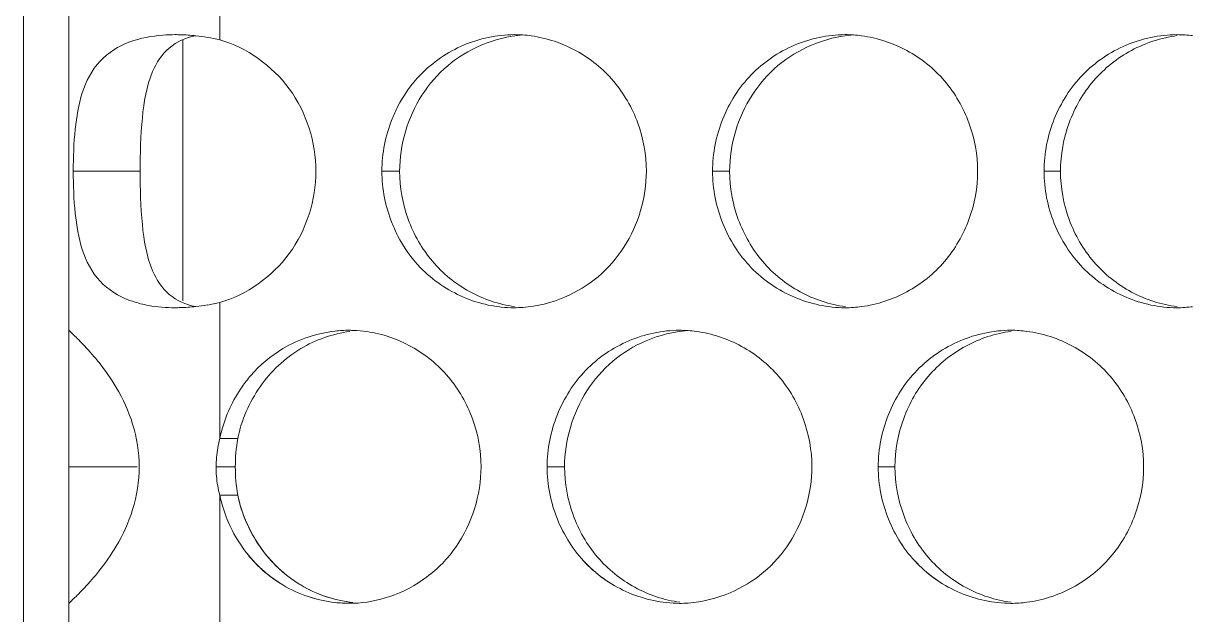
# Model space of a CAD drawing. Header units: millimetres. Extents: x 1177 to 4147, y 93 to 2194.
# Drawn here: x 1597.49 to 1623.17, y 1810.51 to 1823.5 of the extents above; entities that cross this region are included whole.
import ezdxf

# ---------------------------------------------------------------- set-up
doc = ezdxf.new("R2010")
doc.units = ezdxf.units.MM
doc.header["$LTSCALE"] = 0.1
doc.layers.get('0').update_dxf_attribs({"lineweight": 13})
doc.layers.add('标注', color=251, linetype='Continuous', lineweight=9)

msp = doc.modelspace()

# ---------------------------------------------------------------- linework, layer by layer
for p, q in [((1597.49, 1344.895), (1597.49, 1918.895)), ((1598.49, 1647.885), (1598.49, 1875.712)), ((1601.804, 1823.142), (1601.804, 1826.178)), ((1601.804, 1823.143), (1601.804, 1826.129)), ((1601.804, 1814.38), (1601.804, 1817.368)), ((1601.804, 1814.381), (1601.804, 1817.368)), ((1601.804, 1810.152), (1601.804, 1813.139)), ((1601.804, 1810.152), (1601.804, 1813.139))]:
    msp.add_line(p, q)
at = {"layer": '标注'}
for p, q in [((1598.49, 1816.76), (1598.49, 1823.751)), ((1600.99, 1823.143), (1600.99, 1817.409)), ((1600.054, 1820.255), (1598.586, 1820.255)), ((1605.754, 1820.255), (1605.365, 1820.255)), ((1605.754, 1820.255), (1605.365, 1820.255)), ((1613.002, 1820.255), (1612.627, 1820.255)), ((1620.268, 1820.255), (1619.907, 1820.255)), ((1598.49, 1816.76), (1598.49, 1810.76)), ((1602.199, 1814.381), (1601.804, 1814.381)), ((1602.199, 1814.381), (1601.804, 1814.381)), ((1599.99, 1813.76), (1598.49, 1813.76)), ((1599.99, 1813.76), (1598.49, 1813.76)), ((1602.145, 1813.76), (1601.723, 1813.76)), ((1602.145, 1813.76), (1601.723, 1813.76)), ((1609.376, 1813.76), (1608.994, 1813.76)), ((1609.376, 1813.76), (1608.994, 1813.76)), ((1616.633, 1813.76), (1616.265, 1813.76)), ((1616.633, 1813.76), (1616.265, 1813.76)), ((1602.199, 1813.139), (1601.804, 1813.139)), ((1602.199, 1813.139), (1601.804, 1813.139)), ((1598.49, 1803.77), (1598.49, 1810.76))]:
    msp.add_line(p, q, dxfattribs=at)
for centre, radius, start, end in [((1600.787, 1818.688), 4.569, 80.5968, 83.849), ((1600.764, 1818.547), 4.712, 77.2525, 80.6025), ((1608.267, 1820.565), 2.69, 85.8545, 89.9907), ((1608.267, 1820.565), 2.69, 85.8545, 89.9907), ((1608.263, 1820.502), 2.754, 82.091, 85.8551), ((1608.263, 1820.502), 2.754, 82.091, 85.8551), ((1615.536, 1820.554), 2.702, 86.0214, 89.9914), ((1615.532, 1820.492), 2.763, 82.4057, 86.0221), ((1622.823, 1820.542), 2.713, 86.1865, 89.9921), ((1622.819, 1820.483), 2.773, 82.7173, 86.1871), ((1600.787, 1821.823), 4.569, 276.151, 279.4032), ((1600.764, 1821.964), 4.712, 279.3975, 282.7475), ((1608.267, 1819.945), 2.69, 270.0093, 274.1455), ((1608.267, 1819.945), 2.69, 270.0093, 274.1455), ((1615.536, 1819.957), 2.702, 270.0086, 273.9786), ((1615.532, 1820.019), 2.763, 273.9779, 277.5943), ((1622.823, 1819.968), 2.713, 270.0079, 273.8135), ((1622.819, 1820.028), 2.773, 273.8129, 277.2827), ((1604.65, 1813.958), 2.802, 90.0177, 96.4449), ((1604.65, 1813.958), 2.802, 90.0177, 96.4449), ((1604.649, 1814.012), 2.747, 88.1301, 90.0018), ((1604.649, 1814.012), 2.747, 88.1301, 90.0018), ((1604.651, 1814.058), 2.702, 81.8471, 88.1347), ((1604.651, 1814.058), 2.702, 81.8471, 88.1347), ((1611.9, 1814.064), 2.696, 85.9382, 89.991), ((1611.9, 1814.064), 2.696, 85.9382, 89.991), ((1611.895, 1814.002), 2.759, 82.2487, 85.9388), ((1611.895, 1814.002), 2.759, 82.2487, 85.9388), ((1619.177, 1814.053), 2.708, 86.1042, 89.9918), ((1619.177, 1814.053), 2.708, 86.1042, 89.9918), ((1619.173, 1813.992), 2.768, 82.5618, 86.1048), ((1619.173, 1813.992), 2.768, 82.5618, 86.1048), ((1604.167, 1813.757), 2.444, 165.1989, 175.0623), ((1604.167, 1813.757), 2.444, 165.1989, 175.0623), ((1604.723, 1813.784), 2.979, 165.4586, 168.4449), ((1604.723, 1813.784), 2.979, 165.4586, 168.4449), ((1605.733, 1813.761), 3.588, 170.0517, 180.0201), ((1605.733, 1813.761), 3.588, 170.0517, 180.0201), ((1604.141, 1813.76), 2.418, 175.0848, 179.9974), ((1604.141, 1813.76), 2.418, 175.0848, 179.9974), ((1604.15, 1813.761), 2.428, 180.0174, 189.8517), ((1604.15, 1813.761), 2.428, 180.0174, 189.8517), ((1605.733, 1813.759), 3.588, 179.9799, 189.9483), ((1605.733, 1813.759), 3.588, 179.9799, 189.9483), ((1604.173, 1813.765), 2.451, 189.8577, 194.7995), ((1604.173, 1813.765), 2.451, 189.8577, 194.7995), ((1604.723, 1813.736), 2.979, 191.5551, 194.5414), ((1604.723, 1813.736), 2.979, 191.5551, 194.5414), ((1604.65, 1813.563), 2.802, 263.5551, 269.9823), ((1604.65, 1813.563), 2.802, 263.5551, 269.9823), ((1604.649, 1813.508), 2.747, 269.9982, 271.8699), ((1604.649, 1813.508), 2.747, 269.9982, 271.8699), ((1611.9, 1813.456), 2.696, 270.009, 274.0618), ((1611.9, 1813.456), 2.696, 270.009, 274.0618), ((1619.177, 1813.468), 2.708, 270.0082, 273.8958), ((1619.177, 1813.468), 2.708, 270.0082, 273.8958), ((1619.173, 1813.528), 2.768, 273.8952, 277.4382), ((1619.173, 1813.528), 2.768, 273.8952, 277.4382)]:
    msp.add_arc(centre, radius, start, end, dxfattribs=at)
msp.add_spline([(2027.49, 1819.182), (1864.296, 1806.369), (1766.772, 1737.15), (1658.757, 1615.796), (1597.49, 1595.163)], degree=3, dxfattribs=at)
for points, knots in [([(1599.826, 1823.094), (1599.583, 1823.004), (1599.114, 1822.717), (1598.865, 1822.229), (1598.783, 1821.975)], [0, 0, 0, 0, 0.492021, 1, 1, 1, 1]), ([(1600.826, 1823.255), (1600.735, 1823.255), (1600.397, 1823.243), (1600.058, 1823.18), (1599.826, 1823.094)], [0, 0, 0, 0, 0.267795, 1, 1, 1, 1]), ([(1601.27, 1823.231), (1601.061, 1823.193), (1600.65, 1823.011), (1600.412, 1822.638), (1600.329, 1822.445)], [0, 0, 0, 0, 0.503158, 1, 1, 1, 1]), ([(1601.276, 1823.23), (1601.163, 1823.243), (1601.013, 1823.253), (1600.863, 1823.255), (1600.826, 1823.255)], [0, 0, 0, 0, 0.755047, 1, 1, 1, 1]), ([(1603.915, 1820.255), (1603.915, 1820.89), (1603.512, 1822.182), (1602.401, 1822.968), (1601.804, 1823.143)], [0, 0, 0, 0, 0.504977, 1, 1, 1, 1]), ([(1611.173, 1820.255), (1611.173, 1820.613), (1611.042, 1821.331), (1610.504, 1822.275), (1609.667, 1822.954), (1608.987, 1823.181), (1608.642, 1823.229)], [0, 0, 0, 0, 0.253482, 0.504988, 0.753424, 1, 1, 1, 1]), ([(1611.173, 1820.255), (1611.173, 1820.613), (1611.042, 1821.331), (1610.504, 1822.275), (1609.667, 1822.954), (1608.987, 1823.181), (1608.642, 1823.229)], [0, 0, 0, 0, 0.253482, 0.504988, 0.753424, 1, 1, 1, 1]), ([(1618.449, 1820.255), (1618.449, 1820.615), (1618.316, 1821.335), (1617.773, 1822.281), (1616.929, 1822.96), (1616.244, 1823.185), (1615.897, 1823.231)], [0, 0, 0, 0, 0.253244, 0.50463, 0.753161, 1, 1, 1, 1]), ([(1622.832, 1823.233), (1622.484, 1823.188), (1621.796, 1822.965), (1620.947, 1822.287), (1620.401, 1821.339), (1620.268, 1820.616), (1620.268, 1820.255)], [0, 0, 0, 0, 0.246854, 0.49534, 0.746704, 1, 1, 1, 1]), ([(1607.544, 1823.024), (1607.281, 1822.911), (1606.782, 1822.605), (1606.016, 1821.726), (1605.754, 1820.835), (1605.754, 1820.255)], [0, 0, 0, 0, 0.248013, 0.497923, 1, 1, 1, 1]), ([(1607.544, 1823.024), (1607.281, 1822.911), (1606.782, 1822.605), (1606.016, 1821.726), (1605.754, 1820.835), (1605.754, 1820.255)], [0, 0, 0, 0, 0.248013, 0.497923, 1, 1, 1, 1]), ([(1614.797, 1823.024), (1614.533, 1822.911), (1614.033, 1822.606), (1613.266, 1821.727), (1613.002, 1820.835), (1613.002, 1820.255)], [0, 0, 0, 0, 0.248254, 0.498229, 1, 1, 1, 1]), ([(1600.329, 1822.445), (1600.192, 1822.125), (1600.075, 1821.381), (1600.054, 1820.646), (1600.054, 1820.255)], [0, 0, 0, 0, 0.47064, 1, 1, 1, 1]), ([(1606.214, 1822.376), (1606.013, 1822.168), (1605.785, 1821.845), (1605.625, 1821.493), (1605.589, 1821.403)], [0, 0, 0, 0, 0.747989, 1, 1, 1, 1]), ([(1606.214, 1822.376), (1606.013, 1822.168), (1605.785, 1821.845), (1605.625, 1821.493), (1605.589, 1821.403)], [0, 0, 0, 0, 0.747989, 1, 1, 1, 1]), ([(1598.783, 1821.975), (1598.701, 1821.718), (1598.607, 1821.142), (1598.586, 1820.564), (1598.586, 1820.255)], [0, 0, 0, 0, 0.466285, 1, 1, 1, 1]), ([(1598.586, 1820.255), (1598.586, 1819.947), (1598.607, 1819.369), (1598.701, 1818.793), (1598.783, 1818.536)], [0, 0, 0, 0, 0.533715, 1, 1, 1, 1]), ([(1600.054, 1820.255), (1600.054, 1819.864), (1600.075, 1819.129), (1600.192, 1818.385), (1600.329, 1818.066)], [0, 0, 0, 0, 0.52936, 1, 1, 1, 1]), ([(1601.804, 1817.368), (1602.401, 1817.543), (1603.512, 1818.329), (1603.915, 1819.621), (1603.915, 1820.255)], [0, 0, 0, 0, 0.495023, 1, 1, 1, 1]), ([(1605.754, 1820.255), (1605.754, 1819.897), (1605.885, 1819.18), (1606.42, 1818.237), (1607.254, 1817.557), (1607.933, 1817.329), (1608.277, 1817.281)], [0, 0, 0, 0, 0.253771, 0.505372, 0.753666, 1, 1, 1, 1]), ([(1605.754, 1820.255), (1605.754, 1819.897), (1605.885, 1819.18), (1606.42, 1818.237), (1607.254, 1817.557), (1607.933, 1817.329), (1608.277, 1817.281)], [0, 0, 0, 0, 0.253771, 0.505372, 0.753666, 1, 1, 1, 1]), ([(1609.378, 1817.487), (1609.642, 1817.6), (1610.142, 1817.906), (1610.909, 1818.784), (1611.173, 1819.676), (1611.173, 1820.255)], [0, 0, 0, 0, 0.248275, 0.498285, 1, 1, 1, 1]), ([(1609.378, 1817.487), (1609.642, 1817.6), (1610.142, 1817.906), (1610.909, 1818.784), (1611.173, 1819.676), (1611.173, 1820.255)], [0, 0, 0, 0, 0.248275, 0.498285, 1, 1, 1, 1]), ([(1613.002, 1820.255), (1613.002, 1819.896), (1613.134, 1819.176), (1613.675, 1818.23), (1614.516, 1817.551), (1615.2, 1817.326), (1615.546, 1817.28)], [0, 0, 0, 0, 0.253529, 0.50501, 0.753401, 1, 1, 1, 1]), ([(1615.897, 1817.279), (1616.244, 1817.326), (1616.929, 1817.551), (1617.773, 1818.23), (1618.316, 1819.175), (1618.449, 1819.896), (1618.449, 1820.255)], [0, 0, 0, 0, 0.246839, 0.49537, 0.746756, 1, 1, 1, 1]), ([(1620.268, 1820.255), (1620.268, 1819.895), (1620.401, 1819.172), (1620.947, 1818.224), (1621.796, 1817.545), (1622.484, 1817.322), (1622.832, 1817.278)], [0, 0, 0, 0, 0.253296, 0.50466, 0.753146, 1, 1, 1, 1]), ([(1605.589, 1819.108), (1605.625, 1819.018), (1605.785, 1818.665), (1606.013, 1818.343), (1606.214, 1818.135)], [0, 0, 0, 0, 0.252011, 1, 1, 1, 1]), ([(1605.589, 1819.108), (1605.625, 1819.018), (1605.785, 1818.665), (1606.013, 1818.343), (1606.214, 1818.135)], [0, 0, 0, 0, 0.252011, 1, 1, 1, 1]), ([(1598.783, 1818.536), (1598.865, 1818.282), (1599.114, 1817.794), (1599.583, 1817.507), (1599.826, 1817.417)], [0, 0, 0, 0, 0.507979, 1, 1, 1, 1]), ([(1600.329, 1818.066), (1600.412, 1817.873), (1600.65, 1817.5), (1601.061, 1817.318), (1601.27, 1817.28)], [0, 0, 0, 0, 0.496842, 1, 1, 1, 1]), ([(1600.063, 1817.344), (1600.122, 1817.329), (1600.373, 1817.275), (1600.631, 1817.256), (1600.826, 1817.256)], [0, 0, 0, 0, 0.237726, 1, 1, 1, 1]), ([(1600.826, 1817.256), (1600.863, 1817.256), (1601.013, 1817.258), (1601.163, 1817.268), (1601.276, 1817.28)], [0, 0, 0, 0, 0.244953, 1, 1, 1, 1]), ([(1599.529, 1815.504), (1599.415, 1815.697), (1599.231, 1815.958), (1598.975, 1816.261), (1598.816, 1816.435), (1598.684, 1816.57), (1598.593, 1816.658), (1598.54, 1816.71), (1598.513, 1816.735), (1598.501, 1816.751), (1598.49, 1816.757), (1598.49, 1816.76)], [0, 0, 0, 0, 0.411334, 0.583273, 0.72846, 0.84462, 0.929419, 0.959592, 0.981476, 0.994971, 1, 1, 1, 1]), ([(1599.529, 1815.504), (1599.415, 1815.697), (1599.231, 1815.958), (1598.975, 1816.261), (1598.816, 1816.435), (1598.684, 1816.57), (1598.593, 1816.658), (1598.54, 1816.71), (1598.513, 1816.735), (1598.501, 1816.751), (1598.49, 1816.757), (1598.49, 1816.76)], [0, 0, 0, 0, 0.411334, 0.583273, 0.72846, 0.84462, 0.929419, 0.959592, 0.981476, 0.994971, 1, 1, 1, 1]), ([(1607.542, 1813.76), (1607.542, 1814.116), (1607.413, 1814.831), (1606.879, 1815.771), (1606.051, 1816.45), (1605.377, 1816.683), (1605.034, 1816.732)], [0, 0, 0, 0, 0.253589, 0.505104, 0.753724, 1, 1, 1, 1]), ([(1607.542, 1813.76), (1607.542, 1814.116), (1607.413, 1814.831), (1606.879, 1815.771), (1606.051, 1816.45), (1605.377, 1816.683), (1605.034, 1816.732)], [0, 0, 0, 0, 0.253589, 0.505104, 0.753724, 1, 1, 1, 1]), ([(1614.809, 1813.76), (1614.809, 1814.119), (1614.677, 1814.838), (1614.136, 1815.783), (1613.296, 1816.462), (1612.613, 1816.688), (1612.267, 1816.735)], [0, 0, 0, 0, 0.253362, 0.504807, 0.753291, 1, 1, 1, 1]), ([(1614.809, 1813.76), (1614.809, 1814.119), (1614.677, 1814.838), (1614.136, 1815.783), (1613.296, 1816.462), (1612.613, 1816.688), (1612.267, 1816.735)], [0, 0, 0, 0, 0.253362, 0.504807, 0.753291, 1, 1, 1, 1]), ([(1619.187, 1816.737), (1618.839, 1816.691), (1618.154, 1816.467), (1617.309, 1815.788), (1616.766, 1814.842), (1616.633, 1814.12), (1616.633, 1813.76)], [0, 0, 0, 0, 0.246727, 0.495166, 0.746588, 1, 1, 1, 1]), ([(1619.187, 1816.737), (1618.839, 1816.691), (1618.154, 1816.467), (1617.309, 1815.788), (1616.766, 1814.842), (1616.633, 1814.12), (1616.633, 1813.76)], [0, 0, 0, 0, 0.246727, 0.495166, 0.746588, 1, 1, 1, 1]), ([(1622.094, 1813.76), (1622.094, 1814.12), (1621.96, 1814.842), (1621.415, 1815.789), (1620.567, 1816.468), (1619.88, 1816.692), (1619.532, 1816.737)], [0, 0, 0, 0, 0.253127, 0.504455, 0.753033, 1, 1, 1, 1]), ([(1622.094, 1813.76), (1622.094, 1814.12), (1621.96, 1814.842), (1621.415, 1815.789), (1620.567, 1816.468), (1619.88, 1816.692), (1619.532, 1816.737)], [0, 0, 0, 0, 0.253127, 0.504455, 0.753033, 1, 1, 1, 1]), ([(1603.581, 1816.356), (1603.231, 1816.148), (1602.616, 1815.564), (1602.282, 1814.786), (1602.199, 1814.381)], [0, 0, 0, 0, 0.496153, 1, 1, 1, 1]), ([(1603.581, 1816.356), (1603.231, 1816.148), (1602.616, 1815.564), (1602.282, 1814.786), (1602.199, 1814.381)], [0, 0, 0, 0, 0.496153, 1, 1, 1, 1]), ([(1603.188, 1816.356), (1602.924, 1816.2), (1602.605, 1815.928), (1602.353, 1815.604), (1602.294, 1815.52)], [0, 0, 0, 0, 0.747671, 1, 1, 1, 1]), ([(1603.188, 1816.356), (1602.924, 1816.2), (1602.605, 1815.928), (1602.353, 1815.604), (1602.294, 1815.52)], [0, 0, 0, 0, 0.747671, 1, 1, 1, 1]), ([(1611.168, 1816.529), (1610.905, 1816.416), (1610.405, 1816.11), (1609.639, 1815.231), (1609.376, 1814.339), (1609.376, 1813.76)], [0, 0, 0, 0, 0.248135, 0.498077, 1, 1, 1, 1]), ([(1611.168, 1816.529), (1610.905, 1816.416), (1610.405, 1816.11), (1609.639, 1815.231), (1609.376, 1814.339), (1609.376, 1813.76)], [0, 0, 0, 0, 0.248135, 0.498077, 1, 1, 1, 1]), ([(1600.034, 1813.76), (1600.034, 1814.077), (1599.936, 1814.691), (1599.678, 1815.251), (1599.529, 1815.504)], [0, 0, 0, 0, 0.519273, 1, 1, 1, 1]), ([(1600.034, 1813.76), (1600.034, 1814.077), (1599.936, 1814.691), (1599.678, 1815.251), (1599.529, 1815.504)], [0, 0, 0, 0, 0.519273, 1, 1, 1, 1]), ([(1599.529, 1812.017), (1599.678, 1812.269), (1599.936, 1812.829), (1600.034, 1813.443), (1600.034, 1813.76)], [0, 0, 0, 0, 0.480727, 1, 1, 1, 1]), ([(1599.529, 1812.017), (1599.678, 1812.269), (1599.936, 1812.829), (1600.034, 1813.443), (1600.034, 1813.76)], [0, 0, 0, 0, 0.480727, 1, 1, 1, 1]), ([(1605.535, 1810.909), (1605.824, 1811.007), (1606.377, 1811.298), (1607.244, 1812.189), (1607.542, 1813.144), (1607.542, 1813.76)], [0, 0, 0, 0, 0.248219, 0.498355, 1, 1, 1, 1]), ([(1605.535, 1810.909), (1605.824, 1811.007), (1606.377, 1811.298), (1607.244, 1812.189), (1607.542, 1813.144), (1607.542, 1813.76)], [0, 0, 0, 0, 0.248219, 0.498355, 1, 1, 1, 1]), ([(1609.376, 1813.76), (1609.376, 1813.402), (1609.507, 1812.683), (1610.045, 1811.738), (1610.883, 1811.059), (1611.564, 1810.832), (1611.909, 1810.785)], [0, 0, 0, 0, 0.253649, 0.50519, 0.753532, 1, 1, 1, 1]), ([(1609.376, 1813.76), (1609.376, 1813.402), (1609.507, 1812.683), (1610.045, 1811.738), (1610.883, 1811.059), (1611.564, 1810.832), (1611.909, 1810.785)], [0, 0, 0, 0, 0.253649, 0.50519, 0.753532, 1, 1, 1, 1]), ([(1613.012, 1810.992), (1613.275, 1811.105), (1613.776, 1811.41), (1614.545, 1812.289), (1614.809, 1813.181), (1614.809, 1813.76)], [0, 0, 0, 0, 0.248395, 0.498438, 1, 1, 1, 1]), ([(1613.012, 1810.992), (1613.275, 1811.105), (1613.776, 1811.41), (1614.545, 1812.289), (1614.809, 1813.181), (1614.809, 1813.76)], [0, 0, 0, 0, 0.248395, 0.498438, 1, 1, 1, 1]), ([(1616.633, 1813.76), (1616.633, 1813.4), (1616.766, 1812.679), (1617.309, 1811.732), (1618.154, 1811.053), (1618.839, 1810.829), (1619.187, 1810.783)], [0, 0, 0, 0, 0.253412, 0.504834, 0.753273, 1, 1, 1, 1]), ([(1616.633, 1813.76), (1616.633, 1813.4), (1616.766, 1812.679), (1617.309, 1811.732), (1618.154, 1811.053), (1618.839, 1810.829), (1619.187, 1810.783)], [0, 0, 0, 0, 0.253412, 0.504834, 0.753273, 1, 1, 1, 1]), ([(1619.532, 1810.783), (1619.88, 1810.829), (1620.567, 1811.053), (1621.415, 1811.731), (1621.96, 1812.678), (1622.094, 1813.4), (1622.094, 1813.76)], [0, 0, 0, 0, 0.246967, 0.495545, 0.746873, 1, 1, 1, 1]), ([(1619.532, 1810.783), (1619.88, 1810.829), (1620.567, 1811.053), (1621.415, 1811.731), (1621.96, 1812.678), (1622.094, 1813.4), (1622.094, 1813.76)], [0, 0, 0, 0, 0.246967, 0.495545, 0.746873, 1, 1, 1, 1]), ([(1602.199, 1813.139), (1602.322, 1812.539), (1602.801, 1811.667), (1603.828, 1810.979), (1604.425, 1810.812), (1604.726, 1810.778)], [0, 0, 0, 0, 0.502195, 0.75184, 1, 1, 1, 1]), ([(1602.199, 1813.139), (1602.282, 1812.734), (1602.616, 1811.956), (1603.231, 1811.372), (1603.581, 1811.164)], [0, 0, 0, 0, 0.503847, 1, 1, 1, 1]), ([(1609.218, 1812.613), (1609.362, 1812.255), (1609.783, 1811.586), (1610.438, 1811.142), (1610.789, 1810.992)], [0, 0, 0, 0, 0.502933, 1, 1, 1, 1]), ([(1616.489, 1812.613), (1616.633, 1812.254), (1617.056, 1811.586), (1617.712, 1811.142), (1618.064, 1810.992)], [0, 0, 0, 0, 0.5027, 1, 1, 1, 1]), ([(1598.49, 1810.76), (1598.49, 1810.763), (1598.501, 1810.769), (1598.513, 1810.786), (1598.54, 1810.81), (1598.593, 1810.862), (1598.684, 1810.95), (1598.816, 1811.085), (1598.975, 1811.259), (1599.231, 1811.562), (1599.415, 1811.824), (1599.529, 1812.017)], [0, 0, 0, 0, 0.005029, 0.018524, 0.040408, 0.070581, 0.15538, 0.27154, 0.416727, 0.588666, 1, 1, 1, 1]), ([(1598.49, 1810.76), (1598.49, 1810.763), (1598.501, 1810.769), (1598.513, 1810.786), (1598.54, 1810.81), (1598.593, 1810.862), (1598.684, 1810.95), (1598.816, 1811.085), (1598.975, 1811.259), (1599.231, 1811.562), (1599.415, 1811.824), (1599.529, 1812.017)], [0, 0, 0, 0, 0.005029, 0.018524, 0.040408, 0.070581, 0.15538, 0.27154, 0.416727, 0.588666, 1, 1, 1, 1]), ([(1602.294, 1812.001), (1602.528, 1811.666), (1603.137, 1811.088), (1603.934, 1810.824), (1604.336, 1810.778)], [0, 0, 0, 0, 0.502556, 1, 1, 1, 1]), ([(1602.294, 1812.001), (1602.353, 1811.916), (1602.605, 1811.592), (1602.924, 1811.321), (1603.188, 1811.164)], [0, 0, 0, 0, 0.252329, 1, 1, 1, 1])]:
    msp.add_open_spline(points, degree=3, knots=knots, dxfattribs=at)
for points in [[(1608.268, 1823.255), (1607.89, 1823.255), (1607.505, 1823.172), (1607.158, 1823.024)], [(1608.268, 1823.255), (1607.89, 1823.255), (1607.505, 1823.172), (1607.158, 1823.024)], [(1608.457, 1823.248), (1608.145, 1823.226), (1607.832, 1823.147), (1607.544, 1823.024)], [(1608.457, 1823.248), (1608.145, 1823.226), (1607.832, 1823.147), (1607.544, 1823.024)], [(1615.537, 1823.255), (1615.158, 1823.255), (1614.772, 1823.172), (1614.424, 1823.024)], [(1615.72, 1823.249), (1615.404, 1823.227), (1615.088, 1823.148), (1614.797, 1823.024)], [(1622.823, 1823.255), (1622.443, 1823.255), (1622.057, 1823.172), (1621.708, 1823.024)], [(1607.158, 1823.024), (1606.807, 1822.873), (1606.479, 1822.65), (1606.214, 1822.376)], [(1607.158, 1823.024), (1606.807, 1822.873), (1606.479, 1822.65), (1606.214, 1822.376)], [(1614.424, 1823.024), (1614.073, 1822.873), (1613.744, 1822.65), (1613.478, 1822.376)], [(1621.708, 1823.024), (1621.356, 1822.874), (1621.027, 1822.65), (1620.76, 1822.376)], [(1613.478, 1822.376), (1613.21, 1822.099), (1612.995, 1821.761), (1612.851, 1821.403)], [(1620.76, 1822.376), (1620.491, 1822.099), (1620.276, 1821.761), (1620.131, 1821.403)], [(1605.589, 1821.403), (1605.444, 1821.041), (1605.365, 1820.645), (1605.365, 1820.255)], [(1605.589, 1821.403), (1605.444, 1821.041), (1605.365, 1820.645), (1605.365, 1820.255)], [(1612.851, 1821.403), (1612.706, 1821.041), (1612.627, 1820.645), (1612.627, 1820.255)], [(1620.131, 1821.403), (1619.986, 1821.041), (1619.907, 1820.645), (1619.907, 1820.255)], [(1605.365, 1820.255), (1605.365, 1819.866), (1605.444, 1819.47), (1605.589, 1819.108)], [(1605.365, 1820.255), (1605.365, 1819.866), (1605.444, 1819.47), (1605.589, 1819.108)], [(1612.627, 1820.255), (1612.627, 1819.866), (1612.706, 1819.47), (1612.851, 1819.108)], [(1619.907, 1820.255), (1619.907, 1819.866), (1619.986, 1819.47), (1620.131, 1819.108)], [(1612.851, 1819.108), (1612.995, 1818.75), (1613.21, 1818.412), (1613.478, 1818.135)], [(1620.131, 1819.108), (1620.276, 1818.75), (1620.491, 1818.412), (1620.76, 1818.135)], [(1606.214, 1818.135), (1606.479, 1817.861), (1606.807, 1817.637), (1607.158, 1817.487)], [(1606.214, 1818.135), (1606.479, 1817.861), (1606.807, 1817.637), (1607.158, 1817.487)], [(1613.478, 1818.135), (1613.744, 1817.86), (1614.073, 1817.637), (1614.424, 1817.487)], [(1620.76, 1818.135), (1621.027, 1817.86), (1621.356, 1817.637), (1621.708, 1817.487)], [(1599.826, 1817.417), (1599.903, 1817.388), (1599.983, 1817.364), (1600.063, 1817.344)], [(1607.158, 1817.487), (1607.505, 1817.338), (1607.89, 1817.255), (1608.268, 1817.255)], [(1607.158, 1817.487), (1607.505, 1817.338), (1607.89, 1817.255), (1608.268, 1817.255)], [(1608.462, 1817.262), (1608.775, 1817.285), (1609.089, 1817.363), (1609.378, 1817.487)], [(1608.462, 1817.262), (1608.775, 1817.285), (1609.089, 1817.363), (1609.378, 1817.487)], [(1614.424, 1817.487), (1614.772, 1817.338), (1615.158, 1817.255), (1615.537, 1817.255)], [(1621.708, 1817.487), (1622.057, 1817.338), (1622.443, 1817.255), (1622.823, 1817.255)], [(1604.336, 1816.742), (1603.934, 1816.697), (1603.535, 1816.562), (1603.188, 1816.356)], [(1604.336, 1816.742), (1603.934, 1816.697), (1603.535, 1816.562), (1603.188, 1816.356)], [(1604.66, 1816.734), (1604.283, 1816.682), (1603.909, 1816.551), (1603.581, 1816.356)], [(1604.66, 1816.734), (1604.283, 1816.682), (1603.909, 1816.551), (1603.581, 1816.356)], [(1611.9, 1816.76), (1611.522, 1816.76), (1611.137, 1816.677), (1610.789, 1816.528)], [(1611.9, 1816.76), (1611.522, 1816.76), (1611.137, 1816.677), (1610.789, 1816.528)], [(1612.086, 1816.753), (1611.772, 1816.731), (1611.458, 1816.653), (1611.168, 1816.529)], [(1612.086, 1816.753), (1611.772, 1816.731), (1611.458, 1816.653), (1611.168, 1816.529)], [(1619.178, 1816.76), (1618.799, 1816.76), (1618.413, 1816.677), (1618.064, 1816.528)], [(1619.178, 1816.76), (1618.799, 1816.76), (1618.413, 1816.677), (1618.064, 1816.528)], [(1610.789, 1816.528), (1610.438, 1816.378), (1610.11, 1816.155), (1609.844, 1815.881)], [(1610.789, 1816.528), (1610.438, 1816.378), (1610.11, 1816.155), (1609.844, 1815.881)], [(1618.064, 1816.528), (1617.712, 1816.378), (1617.383, 1816.155), (1617.117, 1815.881)], [(1618.064, 1816.528), (1617.712, 1816.378), (1617.383, 1816.155), (1617.117, 1815.881)], [(1609.844, 1815.881), (1609.576, 1815.604), (1609.361, 1815.265), (1609.218, 1814.907)], [(1609.844, 1815.881), (1609.576, 1815.604), (1609.361, 1815.265), (1609.218, 1814.907)], [(1617.117, 1815.881), (1616.848, 1815.604), (1616.633, 1815.266), (1616.489, 1814.907)], [(1617.117, 1815.881), (1616.848, 1815.604), (1616.633, 1815.266), (1616.489, 1814.907)], [(1602.294, 1815.52), (1602.087, 1815.223), (1601.93, 1814.883), (1601.839, 1814.532)], [(1602.294, 1815.52), (1602.087, 1815.223), (1601.93, 1814.883), (1601.839, 1814.532)], [(1609.218, 1814.907), (1609.073, 1814.546), (1608.994, 1814.15), (1608.994, 1813.76)], [(1609.218, 1814.907), (1609.073, 1814.546), (1608.994, 1814.15), (1608.994, 1813.76)], [(1616.489, 1814.907), (1616.344, 1814.546), (1616.265, 1814.15), (1616.265, 1813.76)], [(1616.489, 1814.907), (1616.344, 1814.546), (1616.265, 1814.15), (1616.265, 1813.76)], [(1608.994, 1813.76), (1608.994, 1813.37), (1609.073, 1812.975), (1609.218, 1812.613)], [(1608.994, 1813.76), (1608.994, 1813.37), (1609.073, 1812.975), (1609.218, 1812.613)], [(1616.265, 1813.76), (1616.265, 1813.37), (1616.344, 1812.974), (1616.489, 1812.613)], [(1616.265, 1813.76), (1616.265, 1813.37), (1616.344, 1812.974), (1616.489, 1812.613)], [(1601.839, 1812.988), (1601.93, 1812.637), (1602.087, 1812.298), (1602.294, 1812.001)], [(1601.839, 1812.988), (1601.93, 1812.637), (1602.087, 1812.298), (1602.294, 1812.001)], [(1609.218, 1812.613), (1609.361, 1812.255), (1609.576, 1811.917), (1609.844, 1811.64)], [(1616.489, 1812.613), (1616.633, 1812.255), (1616.848, 1811.916), (1617.117, 1811.64)], [(1609.844, 1811.64), (1610.11, 1811.365), (1610.438, 1811.142), (1610.789, 1810.992)], [(1617.117, 1811.64), (1617.383, 1811.365), (1617.712, 1811.142), (1618.064, 1810.992)], [(1603.188, 1811.164), (1603.535, 1810.958), (1603.934, 1810.824), (1604.336, 1810.778)], [(1603.581, 1811.164), (1603.927, 1810.958), (1604.326, 1810.824), (1604.726, 1810.778)], [(1610.789, 1810.992), (1611.137, 1810.843), (1611.522, 1810.76), (1611.9, 1810.76)], [(1610.789, 1810.992), (1611.137, 1810.843), (1611.522, 1810.76), (1611.9, 1810.76)], [(1612.09, 1810.767), (1612.406, 1810.789), (1612.721, 1810.868), (1613.012, 1810.992)], [(1612.09, 1810.767), (1612.406, 1810.789), (1612.721, 1810.868), (1613.012, 1810.992)], [(1618.064, 1810.992), (1618.413, 1810.843), (1618.799, 1810.76), (1619.178, 1810.76)], [(1618.064, 1810.992), (1618.413, 1810.843), (1618.799, 1810.76), (1619.178, 1810.76)], [(1604.739, 1810.762), (1605.009, 1810.771), (1605.28, 1810.822), (1605.535, 1810.909)], [(1604.739, 1810.762), (1605.009, 1810.771), (1605.28, 1810.822), (1605.535, 1810.909)]]:
    msp.add_open_spline(points, degree=3, dxfattribs=at)

doc.saveas('drawing.dxf')
